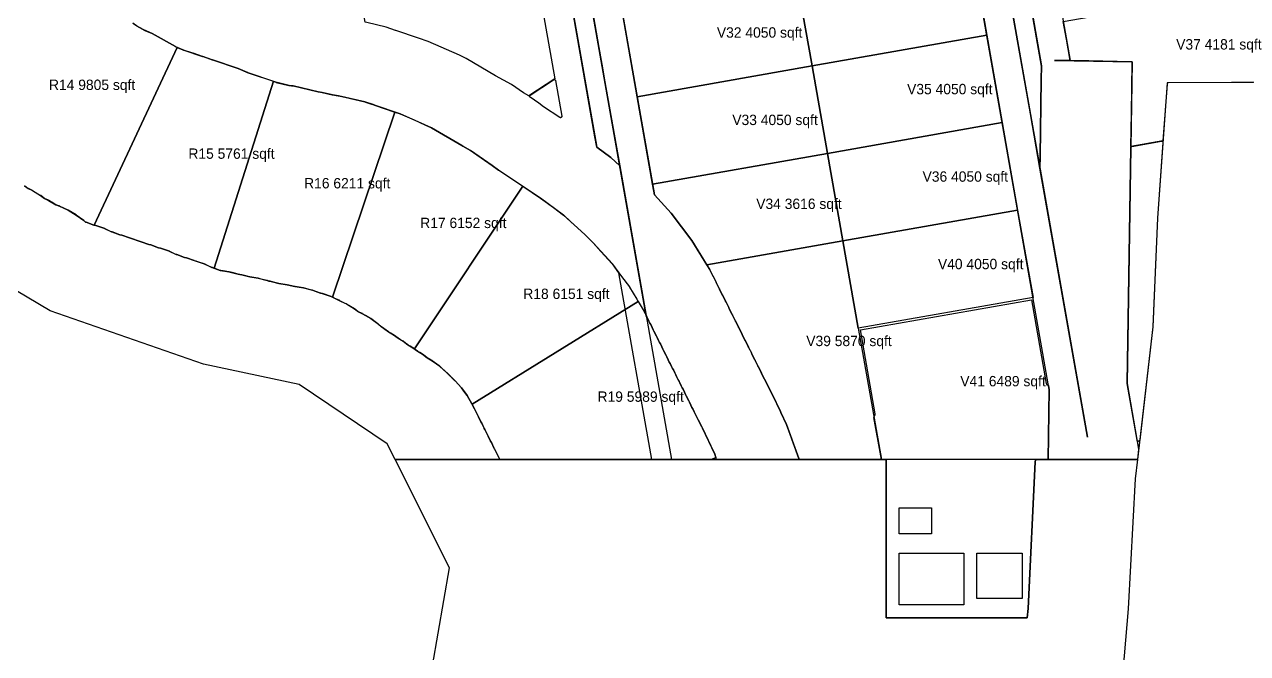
# Model space of a CAD drawing. Header units: metres. Extents: x 0 to 464, y -551 to 0.
# Drawn here: x 166.8 to 355.8, y -291.5 to -194.4 of the extents above; entities that cross this region are included whole.
import ezdxf

# ---------------------------------------------------------------- set-up
doc = ezdxf.new("R2010")
doc.units = ezdxf.units.M
for name, color, linetype in [('COLONY', 3, 'Continuous'), ('CORNERS', 52, 'Continuous'), ('MEDIANS', 94, 'Continuous'), ('PLOTS', 1, 'Continuous'), ('PROMENADE', 62, 'Continuous'), ('RESORT', 2, 'Continuous'), ('ROADS', 8, 'Continuous'), ('TEXT', 7, 'Continuous'), ('UTILITIES', 6, 'Continuous')]:
    doc.layers.add(name, color=color, linetype=linetype)

msp = doc.modelspace()

# ---------------------------------------------------------------- linework, layer by layer
at = {"layer": 'COLONY'}
msp.add_lwpolyline([(363.26, -203.28), (343.39, -203.37), (341.9, -224.25), (341.2, -241.03), (338.8, -261.53), (323.16, -261.53), (323.16, -261.54), (323.12, -261.57), (323.09, -261.61), (323.07, -261.65), (323.05, -261.69), (323.03, -261.74), (323.01, -261.78), (323.01, -261.83), (323, -261.88), (321.9, -284.57), (321.78, -286), (300, -286), (300, -261.53), (300, -261.53), (224.09, -261.53), (222.88, -259.14), (209.26, -249.96), (194.47, -246.82), (170.8, -238.57), (151.35, -227.07)], dxfattribs=at)
at = {"layer": 'CORNERS'}
for points in [[(248.58, -202.88), (248.58, -202.88), (248.59, -202.88), (248.6, -202.87), (248.61, -202.87), (248.62, -202.87), (248.63, -202.86), (248.64, -202.86), (248.65, -202.86), (248.66, -202.86), (248.67, -202.86), (248.68, -202.86), (248.69, -202.86), (248.7, -202.86), (248.71, -202.86), (248.72, -202.87), (248.73, -202.87), (248.74, -202.87), (248.75, -202.87), (248.76, -202.88), (248.77, -202.88), (248.77, -202.89), (248.78, -202.89), (248.79, -202.9), (248.8, -202.9), (248.81, -202.91), (248.81, -202.92), (248.82, -202.92), (248.83, -202.93), (248.83, -202.94), (248.84, -202.95), (248.84, -202.96), (248.85, -202.96), (248.85, -202.97), (248.86, -202.98), (248.86, -202.99), (248.86, -203), (248.87, -203.01), (248.87, -203.02), (248.87, -203.03), (249.84, -208.52), (249.84, -208.52), (249.84, -208.53), (249.84, -208.54), (249.84, -208.55), (249.84, -208.56), (249.84, -208.57), (249.84, -208.58), (249.84, -208.59), (249.84, -208.6), (249.83, -208.61), (249.83, -208.62), (249.83, -208.63), (249.82, -208.64), (249.82, -208.65), (249.81, -208.66), (249.81, -208.66), (249.8, -208.67), (249.8, -208.68), (249.79, -208.69), (249.78, -208.69), (249.78, -208.7), (249.77, -208.71), (249.76, -208.71), (249.76, -208.72), (249.75, -208.72), (249.74, -208.73), (249.73, -208.73), (249.72, -208.74), (249.71, -208.74), (249.7, -208.74), (249.69, -208.75), (249.68, -208.75), (249.67, -208.75), (249.67, -208.75), (249.66, -208.75), (249.65, -208.75), (249.64, -208.75), (249.63, -208.75), (249.62, -208.75), (249.61, -208.75), (249.6, -208.75), (249.59, -208.75), (249.58, -208.74), (249.57, -208.74), (249.56, -208.74), (249.55, -208.73), (249.54, -208.73), (249.53, -208.72), (249.53, -208.72), (247.05, -207.06), (247.04, -207.06), (247.04, -207.06), (247.03, -207.06), (246.31, -206.51), (246.31, -206.51), (246.31, -206.51), (246.31, -206.51), (244.97, -205.6), (244.97, -205.59), (244.96, -205.59), (244.95, -205.58), (244.94, -205.57), (244.94, -205.57), (244.93, -205.56), (244.92, -205.55), (244.92, -205.54), (244.91, -205.54), (244.91, -205.53), (244.9, -205.52), (244.9, -205.51), (244.89, -205.5), (244.89, -205.49), (244.89, -205.48), (244.89, -205.47), (244.88, -205.46), (244.88, -205.45), (244.88, -205.44), (244.88, -205.43), (244.88, -205.42), (244.88, -205.41), (244.88, -205.4), (244.89, -205.39), (244.89, -205.38), (244.89, -205.38), (244.89, -205.37), (244.9, -205.36), (244.9, -205.35), (244.9, -205.34), (244.91, -205.33), (244.91, -205.32), (244.92, -205.31), (244.92, -205.31), (244.93, -205.3), (244.94, -205.29), (244.94, -205.28), (244.95, -205.28), (244.96, -205.27), (244.97, -205.26), (244.97, -205.26), (248.56, -202.89), (248.56, -202.89), (248.58, -202.88)], [(337.79, -213.37), (337.79, -213.36), (337.79, -213.35), (337.79, -213.34), (337.79, -213.33), (337.79, -213.32), (337.8, -213.31), (337.8, -213.3), (337.8, -213.29), (337.81, -213.28), (337.81, -213.28), (337.82, -213.27), (337.82, -213.26), (337.83, -213.25), (337.84, -213.24), (337.84, -213.24), (337.85, -213.23), (337.86, -213.22), (337.87, -213.22), (337.87, -213.21), (337.88, -213.21), (337.89, -213.2), (337.9, -213.2), (337.91, -213.19), (337.92, -213.19), (337.93, -213.19), (337.94, -213.18), (337.95, -213.18), (337.95, -213.18), (342.5, -212.37), (342.5, -212.37), (342.51, -212.37), (342.52, -212.37), (342.53, -212.37), (342.54, -212.37), (342.55, -212.37), (342.56, -212.37), (342.57, -212.37), (342.58, -212.38), (342.59, -212.38), (342.6, -212.38), (342.61, -212.39), (342.61, -212.39), (342.62, -212.39), (342.63, -212.4), (342.64, -212.4), (342.65, -212.41), (342.66, -212.41), (342.66, -212.42), (342.67, -212.43), (342.68, -212.43), (342.68, -212.44), (342.69, -212.45), (342.7, -212.45), (342.7, -212.46), (342.71, -212.47), (342.71, -212.48), (342.71, -212.49), (342.72, -212.5), (342.72, -212.51), (342.72, -212.51), (342.73, -212.52), (342.73, -212.53), (342.73, -212.54), (342.73, -212.55), (342.73, -212.56), (342.73, -212.57), (342.73, -212.58), (342.73, -212.59), (341.9, -224.25), (341.9, -224.25), (341.9, -224.25), (341.9, -224.25), (341.2, -241.02), (341.2, -241.02), (341.2, -241.04), (341.2, -241.04), (339.15, -258.56), (339.15, -258.56), (339.15, -258.58), (339.14, -258.58), (339.14, -258.59), (339.14, -258.6), (339.13, -258.61), (339.13, -258.62), (339.13, -258.63), (339.12, -258.64), (339.12, -258.65), (339.11, -258.66), (339.1, -258.66), (339.1, -258.67), (339.09, -258.68), (339.08, -258.68), (339.08, -258.69), (339.07, -258.7), (339.06, -258.7), (339.05, -258.71), (339.04, -258.71), (339.04, -258.72), (339.03, -258.72), (339.02, -258.73), (339.01, -258.73), (339, -258.73), (338.99, -258.73), (338.98, -258.73), (338.97, -258.74), (338.96, -258.74), (338.95, -258.74), (338.94, -258.74), (338.93, -258.74), (338.92, -258.74), (338.91, -258.73), (338.9, -258.73), (338.89, -258.73), (338.88, -258.73), (338.87, -258.72), (338.86, -258.72), (338.86, -258.71), (338.85, -258.71), (338.84, -258.7), (338.83, -258.7), (338.82, -258.69), (338.82, -258.69), (338.81, -258.68), (338.8, -258.67), (338.79, -258.66), (338.79, -258.66), (338.78, -258.65), (338.78, -258.64), (338.77, -258.63), (338.77, -258.62), (338.76, -258.61), (338.76, -258.61), (338.76, -258.6), (338.76, -258.59), (338.75, -258.57), (338.75, -258.57), (337.2, -249.8), (337.2, -249.8), (337.2, -249.78), (337.2, -249.78), (337.2, -249.76), (337.2, -249.76), (337.79, -213.38), (337.79, -213.37)]]:
    msp.add_lwpolyline(points, close=True, dxfattribs=at)
at = {"layer": 'MEDIANS'}
msp.add_lwpolyline([(248.02, -172.24), (247.83, -171.18), (244.9, -154.59), (246.77, -153.71), (246.78, -153.7), (247.08, -153.52), (247.1, -153.5), (247.14, -153.47), (247.18, -153.45), (247.23, -153.43), (247.25, -153.42), (247.71, -153.19), (252.12, -178.21), (253.34, -185.13), (255.59, -197.9), (256.04, -200.46), (256.53, -203.22), (258.81, -216.17), (257.43, -214.92), (255.26, -213.31), (254.98, -211.72), (251.66, -192.91), (248.02, -172.24)], close=True, dxfattribs=at)
msp.add_lwpolyline([(322.05, -189.79), (323.99, -200.76), (323.95, -202.84), (323.95, -202.84), (323.76, -214.71), (323.73, -216.55), (322.26, -208.18), (318.62, -187.55)], dxfattribs=at)
at = {"layer": 'PLOTS'}
for points in [[(248.76, -202.76), (244.78, -205.39), (243.96, -204.9), (242.06, -203.61), (239.63, -202.26), (235.07, -199.61), (234.07, -199.11), (229.22, -196.96), (227.72, -196.46), (224.2, -195.27), (224.15, -195.26), (222.7, -194.77), (219.71, -194.07), (219.49, -194), (217.94, -185.55), (244.87, -180.66), (248.76, -202.76)], [(286.13, -187.25), (313.15, -182.49), (315.53, -196), (288.52, -200.76), (286.13, -187.25)], [(259.12, -192.01), (286.13, -187.25), (288.52, -200.76), (261.5, -205.52), (259.12, -192.01)], [(288.52, -200.76), (315.53, -196), (317.91, -209.5), (290.9, -214.27), (288.52, -200.76)], [(191.29, -198.28), (191.32, -198.29), (191.34, -198.29), (191.34, -198.29), (191.34, -198.29), (191.38, -198.3), (191.41, -198.31), (191.41, -198.31), (191.41, -198.31), (191.43, -198.32), (192.83, -198.79), (192.84, -198.79), (192.91, -198.81), (192.91, -198.81), (192.91, -198.81), (192.93, -198.82), (194.33, -199.29), (194.34, -199.29), (194.41, -199.31), (194.41, -199.31), (194.41, -199.31), (194.42, -199.31), (195.83, -199.79), (195.84, -199.79), (195.91, -199.81), (195.91, -199.81), (195.91, -199.81), (199.87, -201.15), (199.87, -201.15), (199.87, -201.15), (201.02, -201.66), (201.26, -201.77), (201.29, -201.78), (201.32, -201.79), (201.34, -201.79), (201.34, -201.79), (201.34, -201.79), (201.38, -201.8), (201.41, -201.81), (201.41, -201.81), (201.41, -201.81), (201.85, -201.96), (201.85, -201.96), (201.85, -201.96), (205.29, -203.12), (196.14, -232), (195.86, -231.9), (195.85, -231.9), (195.84, -231.9), (195.79, -231.88), (195.78, -231.88), (195.77, -231.88), (194.75, -231.4), (194.74, -231.39), (194.73, -231.38), (193.63, -231), (193.36, -230.91), (193.35, -230.9), (193.34, -230.9), (193.12, -230.84), (193.07, -230.83), (193.05, -230.83), (191.86, -230.41), (191.85, -230.4), (191.83, -230.4), (191.79, -230.39), (191.73, -230.37), (191.73, -230.37), (191.56, -230.33), (191.56, -230.33), (191.56, -230.33), (190.36, -229.9), (190.35, -229.9), (190.28, -229.88), (190.28, -229.88), (190.28, -229.88), (190.24, -229.86), (189.25, -229.4), (189.24, -229.39), (187.85, -228.9), (187.56, -228.83), (187.56, -228.83), (187.56, -228.83), (186.37, -228.41), (186.35, -228.4), (186.06, -228.33), (186.06, -228.33), (186.06, -228.33), (184.87, -227.91), (184.85, -227.9), (184.56, -227.83), (184.56, -227.83), (184.56, -227.83), (183.37, -227.41), (183.35, -227.4), (183.06, -227.33), (183.06, -227.33), (183.06, -227.33), (181.87, -226.91), (181.85, -226.9), (181.56, -226.83), (181.56, -226.83), (181.56, -226.83), (180.36, -226.4), (180.35, -226.4), (180.28, -226.38), (180.28, -226.38), (180.28, -226.38), (180.24, -226.36), (179.25, -225.9), (179.24, -225.89), (177.85, -225.4), (177.59, -225.34), (190.41, -197.89), (191.29, -198.28)], [(261.5, -205.52), (288.52, -200.76), (290.9, -214.27), (263.88, -219.03), (261.5, -205.52)], [(205.36, -203.15), (205.38, -203.15), (205.65, -203.27), (205.67, -203.28), (205.7, -203.29), (207.7, -203.76), (207.71, -203.76), (207.72, -203.76), (208.1, -203.82), (208.32, -203.85), (208.34, -203.85), (212.2, -204.76), (212.21, -204.76), (212.22, -204.76), (212.59, -204.82), (212.82, -204.85), (212.84, -204.85), (214.4, -205.22), (214.41, -205.22), (214.42, -205.22), (215.32, -205.35), (215.34, -205.35), (216.35, -205.59), (219.4, -206.31), (219.42, -206.31), (219.55, -206.36), (220.45, -206.66), (220.83, -206.79), (220.84, -206.79), (220.85, -206.79), (220.91, -206.81), (220.91, -206.81), (224.06, -207.88), (214.44, -236.48), (214.25, -236.4), (214.24, -236.39), (214.23, -236.38), (212.86, -235.91), (212.85, -235.9), (212.84, -235.9), (212.62, -235.84), (212.57, -235.83), (212.55, -235.83), (211.87, -235.58), (211.36, -235.4), (211.35, -235.4), (211.34, -235.4), (211.3, -235.39), (211.05, -235.32), (209.94, -235.04), (209.93, -235.04), (209.92, -235.04), (209.56, -234.98), (208.64, -234.84), (208.62, -234.84), (207.44, -234.54), (207.43, -234.54), (207.42, -234.54), (206.14, -234.34), (206.12, -234.34), (205.73, -234.24), (204.94, -234.04), (204.93, -234.04), (204.92, -234.04), (204.78, -234.02), (204.62, -233.99), (204.61, -233.99), (204.6, -233.99), (204.36, -233.9), (204.35, -233.9), (204.34, -233.9), (203.43, -233.67), (202.94, -233.54), (202.93, -233.54), (202.92, -233.54), (202.56, -233.48), (201.64, -233.34), (201.62, -233.34), (201.23, -233.24), (200.44, -233.04), (200.43, -233.04), (200.42, -233.04), (200.28, -233.02), (200.12, -232.99), (200.11, -232.99), (200.1, -232.99), (199.86, -232.9), (199.85, -232.9), (199.84, -232.9), (198.93, -232.67), (198.44, -232.54), (198.43, -232.54), (198.42, -232.54), (197.55, -232.4), (197.15, -232.34), (197.13, -232.34), (197.11, -232.34), (197.1, -232.34), (197.09, -232.34), (197.08, -232.34), (197.06, -232.33), (197.06, -232.33), (196.14, -232), (205.29, -203.12), (205.36, -203.15)], [(224.86, -208.15), (224.88, -208.15), (227.03, -209.1), (228.7, -209.84), (228.7, -209.84), (229.7, -210.34), (229.7, -210.34), (234.39, -213.06), (234.56, -213.16), (234.56, -213.16), (234.56, -213.16), (234.56, -213.16), (235.74, -213.82), (235.76, -213.82), (236.19, -214.12), (239.11, -216.11), (239.11, -216.11), (240.09, -216.85), (240.1, -216.86), (240.11, -216.87), (243.83, -219.34), (227.08, -244.46), (226.84, -244.29), (226.83, -244.28), (226.82, -244.27), (226.43, -244.04), (226.08, -243.82), (226.06, -243.82), (225.72, -243.56), (225.34, -243.29), (225.33, -243.28), (225.32, -243.27), (224.93, -243.04), (224.58, -242.82), (224.56, -242.82), (224.22, -242.56), (223.84, -242.29), (223.83, -242.28), (223.82, -242.27), (223.43, -242.04), (223.08, -241.82), (223.06, -241.82), (222.34, -241.29), (222.33, -241.28), (222.32, -241.27), (221.99, -241.07), (221.98, -241.07), (221.97, -241.06), (221.54, -240.67), (221.53, -240.66), (221.52, -240.65), (221.51, -240.64), (221.44, -240.59), (220.34, -239.79), (220.33, -239.78), (220.32, -239.77), (219.77, -239.44), (219.51, -239.28), (219.08, -239.03), (219.07, -239.02), (219.06, -239.01), (218.92, -238.95), (218.43, -238.71), (218.42, -238.71), (218.41, -238.71), (218.03, -238.43), (217.84, -238.29), (217.83, -238.28), (217.82, -238.27), (216.58, -237.53), (216.57, -237.52), (216.56, -237.51), (216.29, -237.39), (215.78, -237.14), (215.76, -237.14), (215.58, -237.03), (215.57, -237.02), (215.56, -237.01), (214.68, -236.6), (214.44, -236.48), (224.06, -207.88), (224.86, -208.15)], [(290.9, -214.27), (317.91, -209.5), (320.29, -223.01), (293.28, -227.77), (290.9, -214.27)], [(293.28, -227.77), (272.27, -231.48), (269.94, -227.72), (266.75, -223.49), (264.17, -220.66), (263.88, -219.03), (290.9, -214.27), (293.28, -227.77)], [(246.56, -221.16), (246.56, -221.16), (248.56, -222.64), (250.13, -223.81), (250.15, -223.82), (251.16, -224.74), (253.44, -226.81), (253.44, -226.81), (253.44, -226.81), (254.69, -228.06), (254.69, -228.06), (255.91, -229.41), (257.66, -231.33), (257.67, -231.35), (259.1, -233.26), (260.31, -234.89), (260.31, -234.91), (261.45, -236.8), (261.65, -237.13), (236, -252.98), (235.99, -252.94), (235.99, -252.94), (235.98, -252.93), (235.97, -252.92), (235.23, -251.68), (235.22, -251.67), (235.21, -251.66), (234.72, -250.99), (234.36, -250.49), (234.35, -250.48), (234.34, -250.47), (233.41, -249.45), (233.36, -249.4), (233.36, -249.39), (233.35, -249.38), (232.12, -248.15), (232.11, -248.14), (232.1, -248.14), (232.05, -248.09), (231.03, -247.16), (231.02, -247.15), (231.01, -247.14), (230.93, -247.08), (229.84, -246.29), (229.83, -246.28), (229.82, -246.27), (229.08, -245.82), (229.06, -245.82), (228.72, -245.56), (228.34, -245.29), (228.33, -245.28), (228.32, -245.27), (227.93, -245.04), (227.58, -244.82), (227.56, -244.82), (227.22, -244.56), (227.08, -244.46), (243.83, -219.34), (246.56, -221.16)], [(293.28, -227.77), (320.29, -223.01), (322.68, -236.52), (295.66, -241.28), (293.28, -227.77)], [(299.23, -261.53), (299.23, -261.53), (299.23, -261.53), (286.49, -261.53), (286.49, -261.53), (286.49, -261.53), (286.49, -261.53), (286.49, -261.53), (286.46, -261.4), (286.46, -261.4), (286.46, -261.4), (286.46, -261.4), (284.92, -257.1), (284.57, -256.12), (284.57, -256.12), (284.57, -256.12), (284.57, -256.12), (283.7, -254.29), (283.7, -254.29), (283.7, -254.29), (283.7, -254.29), (283.58, -253.97), (283.58, -253.97), (283.58, -253.97), (283.58, -253.97), (283.08, -252.97), (283.08, -252.97), (283.08, -252.97), (283.08, -252.97), (283.06, -252.92), (283.06, -252.92), (283.06, -252.92), (283.06, -252.92), (282.97, -252.73), (282.97, -252.73), (282.17, -251.05), (282.17, -251.05), (282.17, -251.05), (282.17, -251.05), (282.17, -251.05), (282.17, -251.04), (282.17, -251.04), (282.17, -251.04), (282.17, -251.04), (282.17, -251.04), (282.17, -251.04), (282.17, -251.04), (282.17, -251.04), (282.17, -251.04), (282.17, -251.04), (281.95, -250.69), (281.95, -250.69), (281.95, -250.69), (281.95, -250.69), (281.95, -250.69), (281.95, -250.68), (281.95, -250.68), (281.95, -250.68), (281.95, -250.68), (281.95, -250.68), (281.95, -250.68), (281.95, -250.68), (281.95, -250.68), (281.95, -250.68), (281.93, -250.64), (281.23, -249.24), (281.23, -249.24), (281.23, -249.24), (281.23, -249.24), (281.23, -249.24), (281.23, -249.23), (281.23, -249.23), (281.23, -249.23), (281.23, -249.23), (281.23, -249.23), (281.23, -249.23), (281.23, -249.23), (281.23, -249.23), (281.23, -249.23), (281.23, -249.23), (281.23, -249.23), (281.23, -249.23), (281.21, -249.21), (281.21, -249.21), (281.21, -249.21), (281.21, -249.21), (281.21, -249.21), (281.21, -249.19), (281.21, -249.19), (281.21, -249.19), (281.21, -249.19), (281.21, -249.19), (281.21, -249.19), (281.21, -249.19), (281.21, -249.19), (281.21, -249.19), (281.21, -249.19), (281.21, -249.19), (281.17, -249.14), (281.17, -249.14), (281.17, -249.14), (281.17, -249.14), (281.17, -249.14), (281.17, -249.13), (281.17, -249.13), (281.17, -249.13), (281.17, -249.13), (281.17, -249.13), (281.17, -249.13), (281.17, -249.13), (281.17, -249.13), (281.17, -249.13), (281.15, -249.09), (280.73, -248.23), (280.73, -248.23), (280.73, -248.23), (280.73, -248.23), (280.73, -248.23), (280.73, -248.23), (280.73, -248.23), (280.73, -248.23), (280.73, -248.22), (280.73, -248.22), (280.73, -248.22), (280.73, -248.22), (280.73, -248.22), (280.73, -248.22), (280.73, -248.22), (280.73, -248.22), (280.73, -248.22), (280.72, -248.22), (280.72, -248.22), (280.72, -248.22), (280.71, -248.21), (280.71, -248.21), (280.71, -248.21), (280.71, -248.21), (280.71, -248.21), (280.71, -248.19), (280.71, -248.19), (280.71, -248.19), (280.71, -248.19), (280.71, -248.19), (280.71, -248.19), (280.71, -248.19), (280.71, -248.19), (280.71, -248.19), (280.71, -248.19), (280.71, -248.19), (280.67, -248.14), (280.67, -248.14), (280.67, -248.14), (280.67, -248.14), (280.67, -248.14), (280.67, -248.13), (280.67, -248.13), (280.67, -248.13), (280.67, -248.13), (280.67, -248.13), (280.67, -248.13), (280.67, -248.13), (280.67, -248.13), (280.67, -248.13), (280.65, -248.09), (280.23, -247.23), (280.23, -247.23), (280.23, -247.23), (280.23, -247.23), (280.23, -247.23), (280.23, -247.23), (280.23, -247.23), (280.23, -247.23), (280.23, -247.22), (280.23, -247.22), (280.23, -247.22), (280.23, -247.22), (280.23, -247.22), (280.23, -247.22), (280.23, -247.22), (280.23, -247.22), (280.23, -247.22), (280.22, -247.22), (280.22, -247.22), (280.22, -247.22), (280.21, -247.21), (280.21, -247.21), (280.21, -247.21), (280.21, -247.21), (280.21, -247.21), (280.21, -247.2), (280.21, -247.19), (280.21, -247.19), (280.21, -247.19), (280.21, -247.19), (280.21, -247.19), (280.21, -247.19), (280.21, -247.19), (280.21, -247.19), (280.21, -247.19), (280.21, -247.19), (280.21, -247.19), (280.17, -247.14), (280.17, -247.14), (280.17, -247.14), (280.17, -247.14), (280.17, -247.14), (280.17, -247.13), (280.17, -247.13), (280.17, -247.13), (280.17, -247.13), (280.17, -247.13), (280.17, -247.13), (280.17, -247.13), (280.17, -247.13), (280.17, -247.13), (280.15, -247.09), (279.73, -246.23), (279.73, -246.23), (279.73, -246.23), (279.73, -246.23), (279.73, -246.23), (279.73, -246.23), (279.73, -246.23), (279.73, -246.23), (279.73, -246.22), (279.73, -246.22), (279.73, -246.22), (279.73, -246.22), (279.73, -246.22), (279.73, -246.22), (279.73, -246.22), (279.73, -246.22), (279.73, -246.22), (279.72, -246.22), (279.72, -246.22), (279.72, -246.22), (279.71, -246.21), (279.71, -246.21), (279.71, -246.21), (279.71, -246.21), (279.71, -246.21), (279.71, -246.2), (279.71, -246.19), (279.71, -246.19), (279.71, -246.19), (279.71, -246.19), (279.71, -246.19), (279.71, -246.19), (279.71, -246.19), (279.71, -246.19), (279.71, -246.19), (279.71, -246.19), (279.71, -246.19), (279.67, -246.14), (279.67, -246.14), (279.67, -246.14), (279.67, -246.14), (279.67, -246.14), (279.67, -246.13), (279.67, -246.13), (279.67, -246.13), (279.67, -246.13), (279.67, -246.13), (279.67, -246.13), (279.67, -246.13), (279.67, -246.13), (279.67, -246.13), (279.65, -246.09), (279.23, -245.23), (279.23, -245.23), (279.23, -245.23), (279.23, -245.23), (279.23, -245.23), (279.23, -245.23), (279.23, -245.23), (279.23, -245.23), (279.23, -245.22), (279.23, -245.22), (279.23, -245.22), (279.23, -245.22), (279.23, -245.22), (279.23, -245.22), (279.23, -245.22), (279.23, -245.22), (279.23, -245.22), (279.22, -245.22), (279.22, -245.22), (279.22, -245.22), (279.21, -245.21), (279.21, -245.21), (279.21, -245.21), (279.21, -245.21), (279.21, -245.21), (279.21, -245.2), (279.21, -245.19), (279.21, -245.19), (279.21, -245.19), (279.21, -245.19), (279.21, -245.19), (279.21, -245.19), (279.21, -245.19), (279.21, -245.19), (279.21, -245.19), (279.21, -245.19), (279.21, -245.19), (279.17, -245.14), (279.17, -245.14), (279.17, -245.14), (279.17, -245.14), (279.17, -245.14), (279.17, -245.13), (279.17, -245.13), (279.17, -245.13), (279.17, -245.13), (279.17, -245.13), (279.17, -245.13), (279.17, -245.13), (279.17, -245.13), (279.17, -245.13), (279.15, -245.09), (278.75, -244.26), (278.75, -244.26), (278.75, -244.26), (278.73, -244.23), (278.73, -244.23), (278.73, -244.23), (278.73, -244.23), (278.73, -244.23), (278.73, -244.22), (278.73, -244.22), (278.73, -244.22), (278.73, -244.22), (278.73, -244.22), (278.73, -244.22), (278.73, -244.22), (278.73, -244.22), (278.73, -244.22), (278.72, -244.22), (278.71, -244.21), (278.71, -244.21), (278.71, -244.21), (278.71, -244.2), (278.71, -244.19), (278.71, -244.19), (278.71, -244.19), (278.71, -244.19), (278.71, -244.19), (278.71, -244.19), (278.71, -244.19), (278.71, -244.19), (278.67, -244.14), (278.67, -244.14), (278.67, -244.14), (278.67, -244.13), (278.67, -244.13), (278.67, -244.13), (278.67, -244.13), (278.67, -244.13), (278.67, -244.13), (278.65, -244.09), (278.23, -243.23), (278.23, -243.23), (278.23, -243.23), (278.23, -243.23), (278.23, -243.23), (278.23, -243.22), (278.23, -243.22), (278.23, -243.22), (278.23, -243.22), (278.23, -243.22), (278.23, -243.22), (278.23, -243.22), (278.23, -243.22), (278.23, -243.22), (278.22, -243.22), (278.21, -243.21), (278.21, -243.21), (278.21, -243.21), (278.21, -243.2), (278.21, -243.19), (278.21, -243.19), (278.21, -243.19), (278.21, -243.19), (278.21, -243.19), (278.21, -243.19), (278.21, -243.19), (278.21, -243.19), (278.17, -243.14), (278.17, -243.14), (278.17, -243.14), (278.17, -243.13), (278.17, -243.13), (278.17, -243.13), (278.17, -243.13), (278.17, -243.13), (278.17, -243.13), (278.15, -243.09), (277.73, -242.23), (277.73, -242.23), (277.73, -242.23), (277.73, -242.23), (277.73, -242.23), (277.73, -242.22), (277.73, -242.22), (277.73, -242.22), (277.73, -242.22), (277.73, -242.22), (277.73, -242.22), (277.73, -242.22), (277.73, -242.22), (277.73, -242.22), (277.72, -242.22), (277.71, -242.21), (277.71, -242.21), (277.71, -242.21), (277.71, -242.19), (277.71, -242.19), (277.71, -242.19), (277.71, -242.19), (277.71, -242.19), (277.71, -242.19), (277.71, -242.19), (277.71, -242.19), (277.67, -242.14), (277.67, -242.14), (277.67, -242.14), (277.67, -242.13), (277.67, -242.13), (277.67, -242.13), (277.67, -242.13), (277.67, -242.13), (277.67, -242.13), (277.65, -242.09), (277.23, -241.23), (277.23, -241.23), (277.23, -241.23), (277.23, -241.23), (277.23, -241.23), (277.23, -241.22), (277.23, -241.22), (277.23, -241.22), (277.23, -241.22), (277.23, -241.22), (277.23, -241.22), (277.23, -241.22), (277.23, -241.22), (277.23, -241.22), (277.22, -241.22), (277.21, -241.21), (277.21, -241.21), (277.21, -241.21), (277.21, -241.19), (277.21, -241.19), (277.21, -241.19), (277.21, -241.19), (277.21, -241.19), (277.21, -241.19), (277.21, -241.19), (277.21, -241.19), (277.17, -241.14), (277.17, -241.14), (277.17, -241.14), (277.17, -241.13), (277.17, -241.13), (277.17, -241.13), (277.17, -241.13), (277.17, -241.13), (277.17, -241.13), (277.15, -241.09), (276.73, -240.23), (276.73, -240.23), (276.73, -240.23), (276.73, -240.23), (276.73, -240.23), (276.73, -240.22), (276.73, -240.22), (276.73, -240.22), (276.73, -240.22), (276.73, -240.22), (276.73, -240.22), (276.73, -240.22), (276.73, -240.22), (276.73, -240.22), (276.72, -240.22), (276.71, -240.21), (276.71, -240.21), (276.71, -240.21), (276.71, -240.2), (276.71, -240.19), (276.71, -240.19), (276.71, -240.19), (276.71, -240.19), (276.71, -240.19), (276.71, -240.19), (276.71, -240.19), (276.71, -240.19), (276.67, -240.14), (276.67, -240.14), (276.67, -240.14), (276.67, -240.13), (276.67, -240.13), (276.67, -240.13), (276.67, -240.13), (276.67, -240.13), (276.67, -240.13), (276.65, -240.09), (276.23, -239.23), (276.23, -239.23), (276.23, -239.23), (276.23, -239.23), (276.23, -239.23), (276.23, -239.22), (276.23, -239.22), (276.23, -239.22), (276.23, -239.22), (276.23, -239.22), (276.23, -239.22), (276.23, -239.22), (276.23, -239.22), (276.23, -239.22), (276.22, -239.22), (276.21, -239.21), (276.21, -239.21), (276.21, -239.21), (276.21, -239.2), (276.21, -239.19), (276.21, -239.19), (276.21, -239.19), (276.21, -239.19), (276.21, -239.19), (276.21, -239.19), (276.21, -239.19), (276.21, -239.19), (276.17, -239.14), (276.17, -239.14), (276.17, -239.14), (276.17, -239.13), (276.17, -239.13), (276.17, -239.13), (276.17, -239.13), (276.17, -239.13), (276.17, -239.13), (276.15, -239.09), (275.73, -238.23), (275.73, -238.23), (275.73, -238.23), (275.73, -238.23), (275.73, -238.23), (275.73, -238.22), (275.73, -238.22), (275.73, -238.22), (275.73, -238.22), (275.73, -238.22), (275.73, -238.22), (275.73, -238.22), (275.73, -238.22), (275.73, -238.22), (275.72, -238.22), (275.71, -238.21), (275.71, -238.21), (275.71, -238.21), (275.71, -238.19), (275.71, -238.19), (275.71, -238.19), (275.71, -238.19), (275.71, -238.19), (275.71, -238.19), (275.71, -238.19), (275.71, -238.19), (275.67, -238.14), (275.67, -238.14), (275.67, -238.14), (275.67, -238.13), (275.67, -238.13), (275.67, -238.13), (275.67, -238.13), (275.67, -238.13), (275.67, -238.13), (275.65, -238.09), (275.23, -237.23), (275.23, -237.23), (275.23, -237.23), (275.23, -237.23), (275.23, -237.23), (275.23, -237.22), (275.23, -237.22), (275.23, -237.22), (275.23, -237.22), (275.23, -237.22), (275.23, -237.22), (275.23, -237.22), (275.23, -237.22), (275.23, -237.22), (275.22, -237.22), (275.21, -237.21), (275.21, -237.21), (275.21, -237.21), (275.21, -237.2), (275.21, -237.19), (275.21, -237.19), (275.21, -237.19), (275.21, -237.19), (275.21, -237.19), (275.21, -237.19), (275.21, -237.19), (275.21, -237.19), (275.17, -237.14), (275.17, -237.14), (275.17, -237.14), (275.17, -237.13), (275.17, -237.13), (275.17, -237.13), (275.17, -237.13), (275.17, -237.13), (275.17, -237.13), (275.15, -237.09), (274.73, -236.23), (274.73, -236.23), (274.73, -236.23), (274.73, -236.23), (274.73, -236.23), (274.73, -236.22), (274.73, -236.22), (274.73, -236.22), (274.73, -236.22), (274.73, -236.22), (274.73, -236.22), (274.73, -236.22), (274.73, -236.22), (274.73, -236.22), (274.72, -236.22), (274.71, -236.21), (274.71, -236.21), (274.71, -236.21), (274.71, -236.2), (274.71, -236.19), (274.71, -236.19), (274.71, -236.19), (274.71, -236.19), (274.71, -236.19), (274.71, -236.19), (274.71, -236.19), (274.71, -236.19), (274.67, -236.14), (274.67, -236.14), (274.67, -236.14), (274.67, -236.13), (274.67, -236.13), (274.67, -236.13), (274.67, -236.13), (274.67, -236.13), (274.67, -236.13), (274.65, -236.09), (274.23, -235.23), (274.23, -235.23), (274.23, -235.23), (274.23, -235.23), (274.23, -235.23), (274.23, -235.22), (274.23, -235.22), (274.23, -235.22), (274.23, -235.22), (274.23, -235.22), (274.23, -235.22), (274.23, -235.22), (274.23, -235.22), (274.23, -235.22), (274.22, -235.22), (274.21, -235.21), (274.21, -235.21), (274.21, -235.21), (274.21, -235.19), (274.21, -235.19), (274.21, -235.19), (274.21, -235.19), (274.21, -235.19), (274.21, -235.19), (274.21, -235.19), (274.21, -235.19), (274.17, -235.14), (274.17, -235.14), (274.17, -235.14), (274.17, -235.13), (274.17, -235.13), (274.17, -235.13), (274.17, -235.13), (274.17, -235.13), (274.17, -235.13), (273.73, -234.23), (273.73, -234.23), (273.73, -234.23), (273.73, -234.23), (273.73, -234.23), (273.73, -234.22), (273.73, -234.22), (273.73, -234.22), (273.73, -234.22), (273.73, -234.22), (273.73, -234.22), (273.73, -234.22), (273.73, -234.22), (273.73, -234.22), (273.72, -234.22), (273.71, -234.21), (273.71, -234.21), (273.71, -234.21), (273.71, -234.2), (273.71, -234.2), (273.71, -234.2), (273.71, -234.2), (273.71, -234.2), (273.71, -234.2), (273.69, -234.16), (273.23, -233.24), (273.23, -233.24), (273.23, -233.24), (273.23, -233.23), (273.23, -233.23), (273.23, -233.23), (273.23, -233.23), (273.23, -233.23), (273.23, -233.23), (273.23, -233.23), (273.23, -233.23), (273.23, -233.23), (273.21, -233.21), (273.21, -233.21), (273.21, -233.21), (273.21, -233.2), (273.21, -233.2), (273.21, -233.2), (273.21, -233.2), (273.21, -233.2), (273.21, -233.2), (272.73, -232.23), (272.73, -232.23), (272.73, -232.23), (272.73, -232.22), (272.73, -232.22), (272.73, -232.22), (272.73, -232.22), (272.73, -232.22), (272.73, -232.22), (272.73, -232.22), (272.27, -231.48), (272.27, -231.48), (272.27, -231.48), (293.28, -227.77), (293.28, -227.77), (293.28, -227.77), (295.66, -241.28), (295.66, -241.28), (295.66, -241.28), (295.66, -241.28), (299.23, -261.53), (299.23, -261.53), (299.23, -261.53)], [(262.59, -238.69), (262.59, -238.71), (262.73, -238.98), (262.73, -238.98), (262.97, -239.48), (262.97, -239.48), (262.97, -239.49), (263.09, -239.7), (263.09, -239.7), (263.09, -239.7), (263.31, -240.16), (263.47, -240.48), (263.47, -240.49), (263.59, -240.7), (263.59, -240.7), (263.59, -240.7), (263.81, -241.16), (263.97, -241.48), (263.97, -241.49), (264.09, -241.7), (264.09, -241.7), (264.09, -241.7), (264.31, -242.16), (264.47, -242.48), (264.47, -242.49), (264.59, -242.7), (264.59, -242.7), (264.59, -242.7), (264.81, -243.16), (264.97, -243.48), (264.97, -243.49), (265.09, -243.7), (265.09, -243.7), (265.09, -243.7), (265.31, -244.16), (265.47, -244.48), (265.47, -244.49), (265.59, -244.7), (265.59, -244.7), (265.59, -244.7), (265.81, -245.16), (265.97, -245.48), (265.97, -245.49), (266.09, -245.7), (266.09, -245.7), (266.09, -245.7), (266.31, -246.16), (266.47, -246.48), (266.47, -246.49), (266.59, -246.7), (266.59, -246.7), (266.59, -246.7), (266.81, -247.16), (266.97, -247.48), (266.97, -247.49), (267.09, -247.7), (267.09, -247.7), (267.09, -247.7), (267.31, -248.16), (267.47, -248.48), (267.47, -248.49), (267.59, -248.7), (267.59, -248.7), (267.59, -248.7), (267.81, -249.16), (267.97, -249.48), (267.97, -249.49), (268.09, -249.7), (268.09, -249.7), (268.09, -249.7), (268.31, -250.16), (268.47, -250.48), (268.47, -250.49), (268.59, -250.7), (268.59, -250.7), (268.59, -250.7), (268.81, -251.16), (268.97, -251.48), (268.97, -251.49), (269.09, -251.7), (269.09, -251.7), (269.09, -251.7), (269.31, -252.16), (269.47, -252.48), (269.47, -252.49), (269.59, -252.7), (269.59, -252.7), (269.59, -252.7), (269.81, -253.16), (269.97, -253.48), (269.97, -253.49), (270.09, -253.7), (270.09, -253.7), (270.09, -253.7), (270.31, -254.16), (270.47, -254.48), (270.47, -254.49), (270.59, -254.7), (270.59, -254.7), (270.59, -254.7), (270.9, -255.34), (270.93, -255.41), (270.97, -255.48), (270.97, -255.49), (271.09, -255.7), (271.09, -255.7), (271.09, -255.7), (271.47, -256.48), (271.47, -256.49), (271.59, -256.7), (271.59, -256.7), (271.59, -256.7), (272.89, -259.45), (273.49, -260.71), (273.49, -260.71), (273.49, -260.71), (273.68, -261.24), (273.68, -261.24), (273.68, -261.24), (273.67, -261.24), (273.67, -261.24), (272.97, -261.53), (272.97, -261.53), (272.96, -261.53), (272.96, -261.53), (272.96, -261.53), (240.27, -261.53), (240.27, -261.53), (240.27, -261.53), (240.27, -261.53), (240.27, -261.53), (239.99, -260.94), (239.98, -260.93), (239.86, -260.73), (239.86, -260.73), (239.86, -260.73), (239.49, -259.94), (239.48, -259.93), (239.36, -259.73), (239.36, -259.73), (239.36, -259.73), (238.99, -258.94), (238.98, -258.93), (238.86, -258.73), (238.86, -258.73), (238.86, -258.73), (238.49, -257.94), (238.48, -257.93), (238.36, -257.73), (238.36, -257.73), (238.36, -257.73), (237.99, -256.94), (237.98, -256.93), (237.86, -256.73), (237.86, -256.73), (237.86, -256.73), (237.86, -256.72), (237.49, -255.94), (237.48, -255.93), (237.36, -255.73), (237.36, -255.73), (237.36, -255.73), (236.99, -254.94), (236.98, -254.93), (236.86, -254.73), (236.86, -254.73), (236.86, -254.73), (236.49, -253.94), (236.48, -253.93), (236.36, -253.73), (236.36, -253.73), (236.36, -253.73), (236.07, -253.13), (236.07, -253.13), (236, -252.98), (261.65, -237.13), (262.59, -238.69)], [(298.3, -254.57), (298.3, -254.54), (298.3, -254.51), (298.29, -254.48), (296.01, -241.52), (322.43, -236.87), (324.72, -249.82), (324.72, -249.85), (324.73, -249.88), (324.8, -250.02), (325.07, -250.1), (325.18, -250.71), (325.01, -261.53), (299.23, -261.53), (298.08, -255.03), (298.27, -254.66), (298.28, -254.63), (298.29, -254.6), (298.3, -254.57)]]:
    msp.add_lwpolyline(points, close=True, dxfattribs=at)
for points in [[(356.73, -203.31), (343.58, -203.37), (343.39, -203.37), (343.38, -203.55), (342.75, -212.33), (337.79, -213.21), (337.87, -208.09), (338, -200.3), (338, -200.1), (337.83, -200.1), (331.28, -199.99), (328.41, -199.94), (327.82, -196.6), (327.35, -193.91), (327.35, -193.91), (354.11, -189.19), (354.45, -189.31), (354.47, -189.32), (354.49, -189.32), (354.49, -189.32), (354.5, -189.32), (354.52, -189.32), (354.54, -189.32), (357.26, -188.84)], [(183.56, -194.16), (184.12, -194.53), (184.12, -194.53), (184.13, -194.54), (184.14, -194.54), (185.05, -195.07), (185.26, -195.19), (185.26, -195.19), (185.27, -195.2), (185.29, -195.21), (186.54, -195.76), (186.54, -195.76), (186.54, -195.76), (186.54, -195.76), (190.16, -197.77), (190.17, -197.77), (190.17, -197.77), (190.19, -197.78), (190.19, -197.79), (190.22, -197.81), (190.26, -197.83), (190.41, -197.89), (190.41, -197.9), (190.41, -197.9), (177.59, -225.33), (177.59, -225.34), (177.58, -225.34), (177.57, -225.33), (177.56, -225.33), (177.56, -225.33), (177.55, -225.33), (176.36, -224.9), (176.36, -224.9), (176.35, -224.9), (176.34, -224.9), (176.33, -224.9), (176.31, -224.89), (176.28, -224.88), (176.27, -224.88), (176.27, -224.88), (176.27, -224.88), (176.27, -224.88), (176.09, -224.72), (176.09, -224.71), (176.03, -224.66), (176.03, -224.66), (176.03, -224.66), (176.02, -224.65), (176.01, -224.64), (174.84, -223.79), (174.83, -223.78), (174.82, -223.77), (173.58, -223.03), (173.57, -223.02), (173.56, -223.01), (172.25, -222.4), (172.24, -222.39), (172.22, -222.38), (171.99, -222.3), (171.7, -222.2), (171.69, -222.2), (171.68, -222.2), (171.51, -222.09), (171.06, -221.82), (170.96, -221.76), (170.85, -221.69), (170.58, -221.53), (170.58, -221.53), (170.57, -221.52), (170.56, -221.51), (169.93, -221.21), (169.92, -221.21), (169.91, -221.21), (169.87, -221.17), (169.34, -220.79), (169.34, -220.79), (169.33, -220.78), (169.32, -220.77), (168.76, -220.44), (168.08, -220.03), (168.07, -220.02), (168.06, -220.01), (167.43, -219.71), (167.42, -219.71), (167.41, -219.71), (167.4, -219.7), (167.37, -219.67), (166.84, -219.29), (166.84, -219.29), (166.83, -219.28)]]:
    msp.add_lwpolyline(points, dxfattribs=at)
at = {"layer": 'PROMENADE'}
msp.add_lwpolyline([(166.83, -219.28), (167.42, -219.71), (168.07, -220.02), (169.33, -220.78), (169.92, -221.21), (170.57, -221.52), (171.69, -222.2), (172.24, -222.39), (173.57, -223.02), (174.83, -223.78), (176.02, -224.65), (176.27, -224.88), (176.28, -224.88), (176.35, -224.9), (177.56, -225.33), (177.85, -225.4), (179.24, -225.89), (180.28, -226.38), (180.35, -226.4), (181.56, -226.83), (181.85, -226.9), (183.06, -227.33), (183.35, -227.4), (184.56, -227.83), (184.85, -227.9), (186.06, -228.33), (186.35, -228.4), (187.56, -228.83), (187.85, -228.9), (189.24, -229.39), (190.28, -229.88), (190.35, -229.9), (191.56, -230.33), (191.85, -230.4), (193.06, -230.83), (193.35, -230.9), (194.74, -231.39), (195.78, -231.88), (195.85, -231.9), (197.06, -232.33), (197.09, -232.34), (197.13, -232.34), (198.43, -232.54), (199.85, -232.9), (200.11, -232.99), (200.43, -233.04), (201.63, -233.34), (202.93, -233.54), (204.35, -233.9), (204.61, -233.99), (204.93, -234.04), (206.13, -234.34), (207.43, -234.54), (208.63, -234.84), (209.93, -235.04), (211.35, -235.4), (212.56, -235.83), (212.85, -235.9), (214.24, -236.39), (215.57, -237.02), (215.77, -237.14), (216.57, -237.52), (217.83, -238.28), (218.42, -238.71), (219.07, -239.02), (220.33, -239.78), (221.52, -240.65), (221.98, -241.07), (222.33, -241.28), (223.07, -241.82), (223.83, -242.28), (224.57, -242.82), (225.33, -243.28), (226.07, -243.82), (226.83, -244.28), (227.57, -244.82), (228.33, -245.28), (229.07, -245.82), (229.83, -246.28), (231.02, -247.15), (232.11, -248.14), (233.36, -249.39), (234.35, -250.48), (235.22, -251.67), (235.98, -252.93), (236.36, -253.73), (236.48, -253.93), (236.86, -254.73), (236.98, -254.93), (237.36, -255.73), (237.48, -255.93), (237.86, -256.73), (237.98, -256.93), (238.36, -257.73), (238.48, -257.93), (238.86, -258.73), (238.98, -258.93), (239.36, -259.73), (239.48, -259.93), (239.86, -260.73), (239.98, -260.93), (240.27, -261.53), (224.09, -261.53), (222.88, -259.14), (209.26, -249.96), (194.47, -246.82), (194.47, -246.82), (170.8, -238.57), (151.35, -227.07)], dxfattribs=at)
at = {"layer": 'RESORT'}
msp.add_lwpolyline([(228.99, -298.46), (232.53, -278.27), (224.09, -261.53), (300, -261.53), (300, -286), (321.78, -286), (321.9, -284.57), (323, -261.88), (323.01, -261.83), (323.01, -261.78), (323.03, -261.74), (323.05, -261.69), (323.07, -261.65), (323.09, -261.61), (323.12, -261.57), (323.16, -261.54), (323.16, -261.53), (338.8, -261.53), (338.45, -264.51), (337.37, -284.59), (335.73, -303.96)], dxfattribs=at)
at = {"layer": 'ROADS'}
for points in [[(304.32, -106.5), (331.06, -258.1), (323.73, -216.55), (323.76, -214.71), (323.95, -202.84), (323.99, -200.77), (309.29, -117.44)], [(313.84, -117.31), (328.41, -199.93), (326.01, -199.9), (331.99, -200), (332.01, -200), (338, -200.1), (337.2, -249.78), (338.99, -259.92), (338.8, -261.53), (337.01, -261.53), (334.7, -261.53), (331.66, -261.53), (331.02, -261.53), (331, -261.53), (325.01, -261.53), (325.18, -250.71), (301.94, -118.91)], [(251.97, -151.49), (264.16, -220.64), (266.75, -223.49), (269.94, -227.72), (272.73, -232.23), (273.21, -233.2), (273.23, -233.23), (273.69, -234.16), (273.71, -234.2), (273.73, -234.23), (274.17, -235.13), (274.19, -235.16), (274.21, -235.2), (274.23, -235.23), (274.65, -236.09), (274.67, -236.13), (274.69, -236.16), (274.71, -236.2), (274.73, -236.23), (275.15, -237.09), (275.17, -237.13), (275.19, -237.16), (275.21, -237.2), (275.23, -237.23), (275.65, -238.09), (275.67, -238.13), (275.69, -238.16), (275.71, -238.2), (275.73, -238.23), (276.15, -239.09), (276.17, -239.13), (276.19, -239.16), (276.21, -239.2), (276.23, -239.23), (276.65, -240.09), (276.67, -240.13), (276.69, -240.16), (276.71, -240.2), (276.73, -240.23), (277.15, -241.09), (277.17, -241.13), (277.19, -241.16), (277.21, -241.2), (277.23, -241.23), (277.65, -242.09), (277.67, -242.13), (277.69, -242.16), (277.71, -242.2), (277.73, -242.23), (278.15, -243.09), (278.17, -243.13), (278.19, -243.16), (278.21, -243.2), (278.23, -243.23), (278.65, -244.09), (278.67, -244.13), (278.69, -244.16), (278.71, -244.2), (278.73, -244.23), (279.15, -245.09), (279.17, -245.13), (279.19, -245.16), (279.21, -245.2), (279.23, -245.23), (279.65, -246.09), (279.67, -246.13), (279.69, -246.16), (279.71, -246.2), (279.73, -246.23), (280.15, -247.09), (280.17, -247.13), (280.19, -247.16), (280.21, -247.2), (280.23, -247.23), (280.65, -248.09), (280.67, -248.13), (280.69, -248.16), (280.71, -248.2), (280.73, -248.23), (281.15, -249.09), (281.17, -249.13), (281.19, -249.16), (281.21, -249.2), (281.23, -249.23), (281.93, -250.64), (281.95, -250.68), (282.17, -251.05), (282.97, -252.73), (283.06, -252.92), (283.08, -252.97), (283.58, -253.97), (283.7, -254.29), (284.57, -256.12), (286.46, -261.4), (286.49, -261.53), (273.78, -261.53), (273.49, -260.71), (271.59, -256.7), (271.47, -256.49), (271.09, -255.7), (270.97, -255.49), (270.59, -254.7), (270.47, -254.49), (270.09, -253.7), (269.97, -253.49), (269.59, -252.7), (269.47, -252.49), (269.09, -251.7), (268.97, -251.49), (268.59, -250.7), (268.47, -250.49), (268.09, -249.7), (267.97, -249.49), (267.59, -248.7), (267.47, -248.49), (267.09, -247.7), (266.97, -247.49), (266.59, -246.7), (266.47, -246.49), (266.09, -245.7), (265.97, -245.49), (265.59, -244.7), (265.47, -244.49), (265.09, -243.7), (264.97, -243.49), (264.59, -242.7), (264.47, -242.49), (264.09, -241.7), (263.97, -241.49), (263.59, -240.7), (263.47, -240.49), (263.09, -239.7), (262.97, -239.49), (262.9, -239.34), (245.61, -141.3)], [(244.9, -154.59), (255.26, -213.31), (257.43, -214.92), (258.81, -216.17), (266.81, -261.53), (263.76, -261.53), (258.68, -232.69), (257.67, -231.34), (257.67, -231.34), (254.69, -228.06), (253.44, -226.81), (250.14, -223.81), (246.56, -221.16), (240.1, -216.86), (239.11, -216.11), (235.75, -213.82), (234.56, -213.16), (234.39, -213.06), (229.7, -210.34), (228.7, -209.84), (224.87, -208.15), (220.91, -206.81), (220.84, -206.79), (219.41, -206.31), (215.33, -205.35), (214.41, -205.22), (212.83, -204.85), (212.21, -204.76), (208.33, -203.85), (207.71, -203.76), (205.67, -203.28), (205.37, -203.15), (201.41, -201.81), (201.34, -201.79), (201.32, -201.79), (201.29, -201.78), (199.87, -201.15), (195.91, -199.81), (195.84, -199.79), (194.41, -199.31), (194.34, -199.29), (192.91, -198.81), (192.84, -198.79), (191.41, -198.31), (191.34, -198.29), (191.32, -198.29), (191.29, -198.28), (190.22, -197.81), (190.17, -197.77), (186.54, -195.76), (185.27, -195.2), (184.13, -194.54), (183.56, -194.16)]]:
    msp.add_lwpolyline(points, dxfattribs=at)
at = {"layer": 'UTILITIES'}
for points in [[(302, -273), (302, -269), (307, -269), (307, -273), (302, -273)], [(302, -284), (302, -276), (312, -276), (312, -284), (302, -284)], [(314, -283), (314, -276), (321, -276), (321, -283), (314, -283)]]:
    msp.add_lwpolyline(points, close=True, dxfattribs=at)

# ---------------------------------------------------------------- texts
at = {"layer": 'TEXT'}
for s, p in [('V32 4050 sqft', (273.82, -196.39)), ('V37 4181 sqft', (344.79, -198.22)), ('R14 9805 sqft', (170.62, -204.47)), ('V35 4050 sqft', (303.21, -205.13)), ('V33 4050 sqft', (276.2, -209.89)), ('R15 5761 sqft', (192.16, -215.1)), ('V36 4050 sqft', (305.6, -218.64)), ('R16 6211 sqft', (210.04, -219.67)), ('V34 3616 sqft', (279.9, -222.85)), ('R17 6152 sqft', (227.98, -225.8)), ('V40 4050 sqft', (307.98, -232.15)), ('R18 6151 sqft', (243.91, -236.75)), ('V39 5870 sqft', (287.63, -244.03)), ('V41 6489 sqft', (311.43, -250.24)), ('R19 5989 sqft', (255.38, -252.63))]:
    msp.add_text(s, height=1.6, dxfattribs=at).set_placement(p)

doc.saveas('drawing.dxf')
